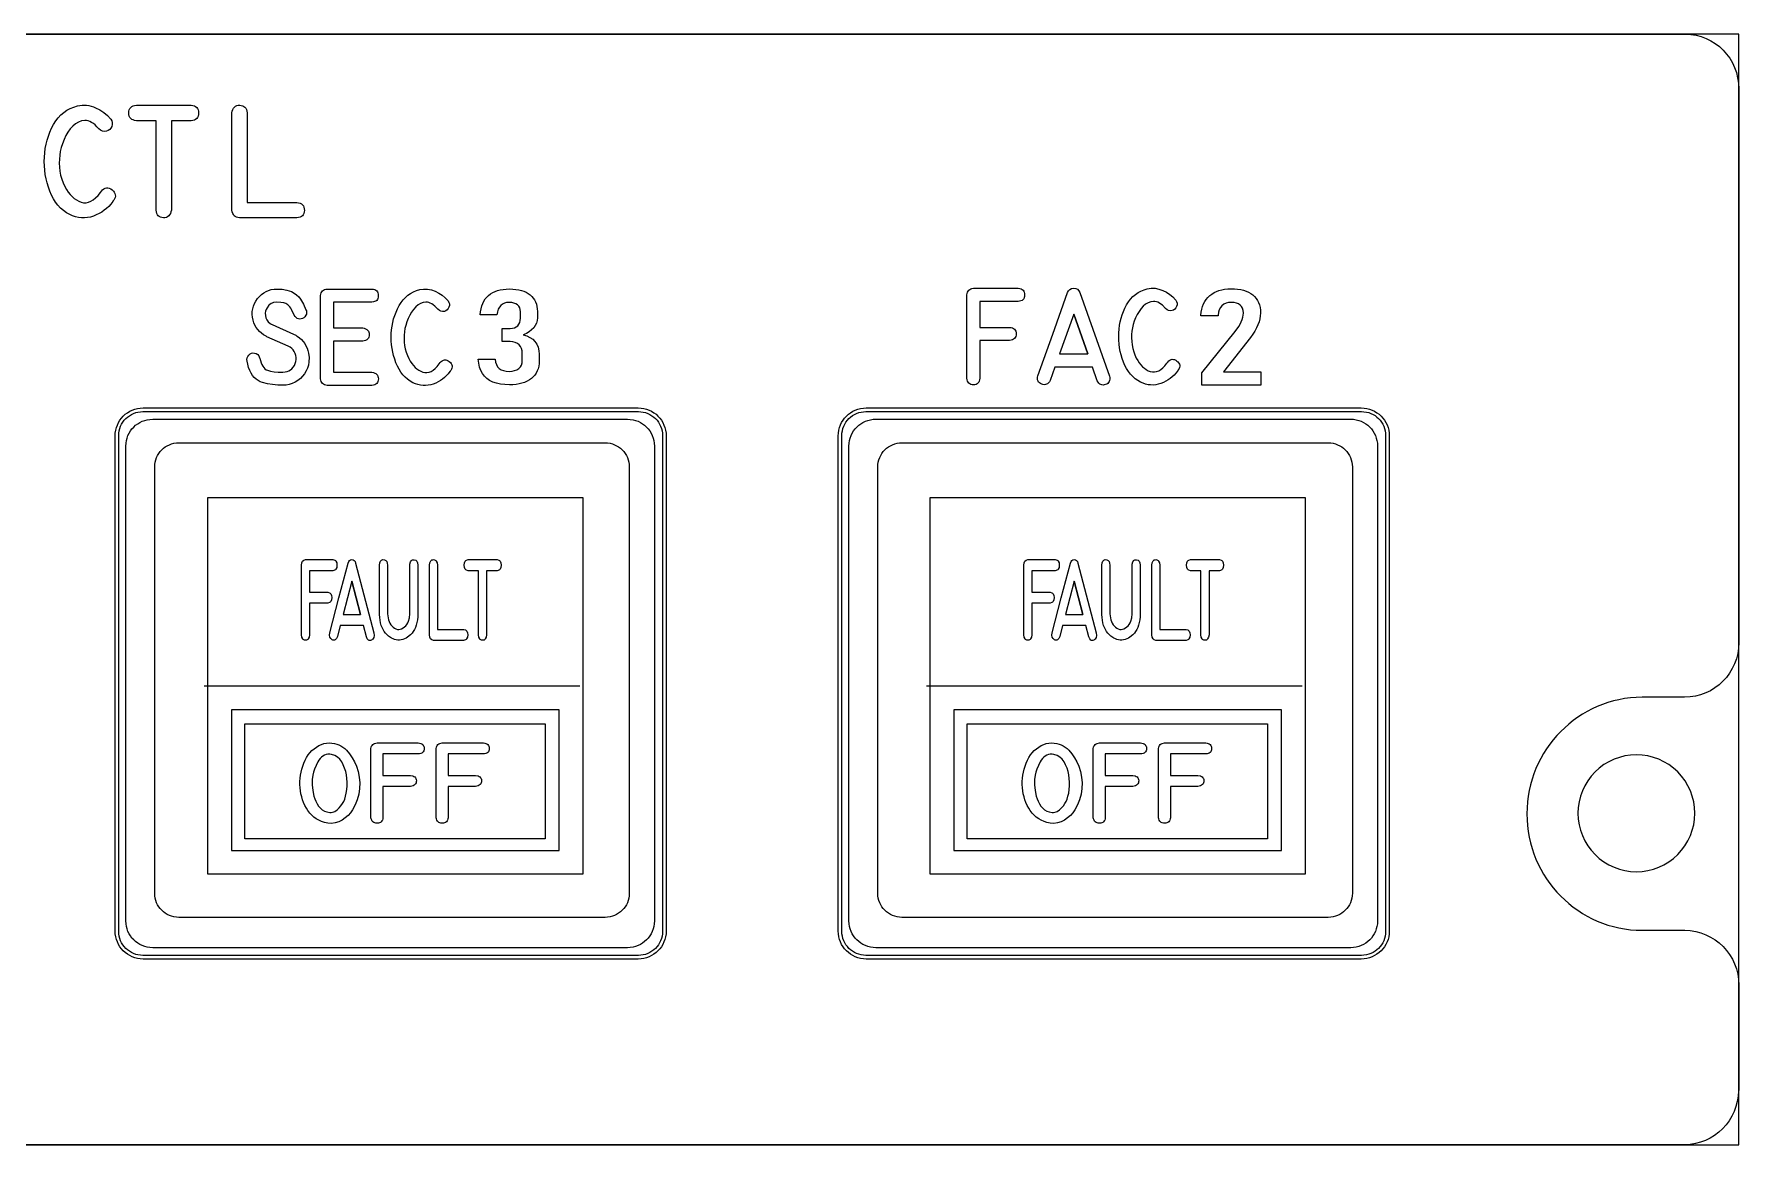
# Model space of a CAD drawing. Extents: x 27 to 704, y 10 to 614.
# Drawn here: x 631.7 to 704.3, y 311.1 to 358.4 of the extents above; entities that cross this region are included whole.
import ezdxf

# ---------------------------------------------------------------- set-up
doc = ezdxf.new("R2010")
doc.units = 0
for name, color, linetype in [('_BACKPANEL', 5, 'CONTINUOUS'), ('_ENGRAVING', 105, 'CONTINUOUS'), ('_LABELS', 30, 'CONTINUOUS'), ('_TOPLAYER', 1, 'CONTINUOUS')]:
    doc.layers.add(name, color=color, linetype=linetype)

msp = doc.modelspace()

# ---------------------------------------------------------------- linework, layer by layer
at = {"layer": '_BACKPANEL'}
for points in [[(559.25, 358.368), (559.25, 353.64), (559.25, 344.183), (559.25, 325.27), (559.25, 320.542), (559.25, 311.085), (704.25, 311.085), (704.25, 320.542), (704.25, 325.27), (704.25, 344.183), (704.25, 353.64), (704.25, 358.368)], [(636.308, 342.301), (657.403, 342.301), (657.509, 342.296), (657.611, 342.281), (657.71, 342.255), (657.804, 342.221), (657.894, 342.178), (657.979, 342.126), (658.058, 342.067), (658.13, 342.001), (658.197, 341.928), (658.256, 341.849), (658.307, 341.764), (658.35, 341.675), (658.385, 341.58), (658.41, 341.481), (658.425, 341.379), (658.431, 341.274), (658.431, 320.179), (658.425, 320.074), (658.41, 319.971), (658.385, 319.873), (658.35, 319.778), (658.307, 319.688), (658.256, 319.604), (658.197, 319.525), (658.13, 319.452), (658.058, 319.385), (657.979, 319.326), (657.894, 319.275), (657.804, 319.232), (657.71, 319.197), (657.611, 319.172), (657.509, 319.157), (657.403, 319.151), (636.308, 319.151), (636.203, 319.157), (636.1, 319.172), (636.002, 319.197), (635.907, 319.232), (635.817, 319.275), (635.733, 319.326), (635.654, 319.385), (635.581, 319.452), (635.515, 319.525), (635.456, 319.604), (635.404, 319.688), (635.361, 319.778), (635.327, 319.873), (635.301, 319.971), (635.286, 320.074), (635.281, 320.179), (635.281, 341.274), (635.286, 341.379), (635.301, 341.481), (635.327, 341.58), (635.361, 341.675), (635.404, 341.764), (635.456, 341.849), (635.515, 341.928), (635.581, 342.001), (635.654, 342.067), (635.733, 342.126), (635.817, 342.178), (635.907, 342.221), (636.002, 342.255), (636.1, 342.281), (636.203, 342.296)], [(667.09, 342.302), (688.186, 342.302), (688.291, 342.296), (688.394, 342.281), (688.492, 342.256), (688.587, 342.221), (688.676, 342.178), (688.761, 342.127), (688.84, 342.068), (688.913, 342.001), (688.979, 341.928), (689.038, 341.849), (689.09, 341.765), (689.133, 341.675), (689.167, 341.58), (689.192, 341.482), (689.208, 341.379), (689.213, 341.274), (689.213, 320.179), (689.208, 320.074), (689.192, 319.972), (689.167, 319.873), (689.133, 319.778), (689.09, 319.689), (689.038, 319.604), (688.979, 319.525), (688.913, 319.452), (688.84, 319.386), (688.761, 319.327), (688.676, 319.275), (688.587, 319.232), (688.492, 319.198), (688.394, 319.172), (688.291, 319.157), (688.186, 319.152), (667.09, 319.152), (666.985, 319.157), (666.883, 319.172), (666.784, 319.198), (666.69, 319.232), (666.6, 319.275), (666.515, 319.327), (666.436, 319.386), (666.363, 319.452), (666.297, 319.525), (666.238, 319.604), (666.187, 319.689), (666.144, 319.778), (666.109, 319.873), (666.084, 319.972), (666.069, 320.074), (666.063, 320.179), (666.063, 341.274), (666.069, 341.379), (666.084, 341.482), (666.109, 341.58), (666.144, 341.675), (666.187, 341.765), (666.238, 341.849), (666.297, 341.928), (666.363, 342.001), (666.436, 342.068), (666.515, 342.127), (666.6, 342.178), (666.69, 342.221), (666.784, 342.256), (666.883, 342.281), (666.985, 342.296)]]:
    msp.add_lwpolyline(points, close=True, dxfattribs=at)
msp.add_lwpolyline([(699.886, 322.713, 0.414214), (702.374, 325.201, 0.414214), (699.886, 327.69, 0.414214), (697.398, 325.201, 0.414214)], format="xyb", close=True, dxfattribs=at)
at = {"layer": '_ENGRAVING'}
for points in [[(635.067, 351.298), (635.047, 351.268), (635.035, 351.251), (635.026, 351.237), (634.944, 351.133), (634.856, 351.036), (634.762, 350.948), (634.662, 350.867), (634.556, 350.794), (634.444, 350.728), (634.325, 350.671), (634.2, 350.621), (634.073, 350.582), (633.946, 350.556), (633.819, 350.544), (633.693, 350.546), (633.568, 350.561), (633.442, 350.589), (633.318, 350.632), (633.193, 350.687), (633.054, 350.767), (632.924, 350.859), (632.804, 350.964), (632.694, 351.082), (632.593, 351.212), (632.501, 351.355), (632.419, 351.511), (632.347, 351.68), (632.284, 351.855), (632.231, 352.033), (632.188, 352.212), (632.154, 352.393), (632.13, 352.576), (632.115, 352.76), (632.11, 352.946), (632.115, 353.134), (632.13, 353.321), (632.154, 353.504), (632.188, 353.683), (632.232, 353.858), (632.285, 354.029), (632.349, 354.197), (632.422, 354.361), (632.506, 354.52), (632.599, 354.671), (632.702, 354.807), (632.815, 354.928), (632.938, 355.034), (633.07, 355.126), (633.213, 355.202), (633.366, 355.264), (633.529, 355.311), (633.625, 355.33), (633.721, 355.341), (633.818, 355.344), (633.914, 355.338), (634.01, 355.325), (634.106, 355.303), (634.202, 355.273), (634.298, 355.235), (634.481, 355.143), (634.647, 355.034), (634.796, 354.909), (634.927, 354.766), (634.939, 354.75), (634.981, 354.678), (635.003, 354.603), (635.003, 354.524), (634.982, 354.442), (634.945, 354.366), (634.895, 354.306), (634.831, 354.262), (634.755, 354.233), (634.668, 354.222), (634.585, 354.236), (634.505, 354.276), (634.429, 354.34), (634.352, 354.426), (634.277, 354.499), (634.201, 354.561), (634.127, 354.611), (634.053, 354.649), (633.98, 354.675), (633.908, 354.689), (633.836, 354.691), (633.698, 354.671), (633.567, 354.625), (633.443, 354.552), (633.327, 354.453), (633.219, 354.332), (633.12, 354.196), (633.032, 354.045), (632.952, 353.877), (632.885, 353.704), (632.832, 353.537), (632.793, 353.375), (632.769, 353.219), (632.754, 353.048), (632.75, 352.877), (632.758, 352.705), (632.777, 352.533), (632.808, 352.363), (632.853, 352.198), (632.912, 352.038), (632.984, 351.883), (633.056, 351.756), (633.131, 351.641), (633.211, 351.539), (633.296, 351.449), (633.385, 351.372), (633.479, 351.307), (633.577, 351.255), (633.679, 351.215), (633.784, 351.192), (633.887, 351.19), (633.991, 351.209), (634.093, 351.25), (634.195, 351.312), (634.297, 351.394), (634.398, 351.498), (634.498, 351.623), (634.541, 351.684), (634.596, 351.738), (634.651, 351.779), (634.707, 351.805), (634.763, 351.819), (634.821, 351.818), (634.879, 351.804), (634.938, 351.776), (634.997, 351.735), (635.051, 351.686), (635.092, 351.635), (635.12, 351.583), (635.135, 351.529), (635.137, 351.474), (635.127, 351.417), (635.103, 351.358)], [(636.873, 350.877), (636.873, 354.682), (636.03, 354.682), (635.954, 354.693), (635.889, 354.712), (635.834, 354.74), (635.789, 354.777), (635.754, 354.822), (635.729, 354.877), (635.714, 354.939), (635.709, 355.011), (635.715, 355.082), (635.73, 355.145), (635.755, 355.199), (635.79, 355.245), (635.835, 355.282), (635.89, 355.311), (635.955, 355.331), (636.03, 355.342), (638.361, 355.342), (638.435, 355.331), (638.499, 355.312), (638.554, 355.283), (638.599, 355.246), (638.634, 355.2), (638.658, 355.146), (638.674, 355.083), (638.679, 355.011), (638.674, 354.939), (638.659, 354.876), (638.635, 354.821), (638.6, 354.776), (638.555, 354.739), (638.5, 354.711), (638.436, 354.692), (638.361, 354.682), (637.52, 354.682), (637.52, 350.877), (637.503, 350.799), (637.479, 350.732), (637.448, 350.675), (637.409, 350.629), (637.363, 350.593), (637.31, 350.568), (637.249, 350.553), (637.181, 350.549), (637.114, 350.556), (637.055, 350.572), (637.004, 350.598), (636.961, 350.634), (636.927, 350.68), (636.9, 350.735), (636.882, 350.801)], [(640.422, 350.547), (640.355, 350.556), (640.295, 350.574), (640.243, 350.602), (640.199, 350.638), (640.162, 350.683), (640.132, 350.737), (640.11, 350.8), (640.096, 350.872), (640.096, 355.01), (640.111, 355.088), (640.135, 355.157), (640.165, 355.214), (640.204, 355.261), (640.249, 355.297), (640.302, 355.322), (640.363, 355.337), (640.431, 355.341), (640.499, 355.334), (640.558, 355.318), (640.609, 355.291), (640.653, 355.255), (640.687, 355.209), (640.714, 355.152), (640.733, 355.086), (640.743, 355.01), (640.743, 351.2), (642.863, 351.202), (642.939, 351.189), (643.005, 351.167), (643.061, 351.137), (643.107, 351.1), (643.142, 351.054), (643.167, 350.999), (643.181, 350.937), (643.186, 350.866), (643.18, 350.796), (643.164, 350.735), (643.138, 350.682), (643.103, 350.637), (643.057, 350.602), (643.002, 350.575), (642.936, 350.557), (642.861, 350.547)], [(642.719, 345.596), (642.751, 345.582), (642.786, 345.564), (642.817, 345.546), (642.848, 345.527), (642.88, 345.508), (642.973, 345.44), (643.057, 345.365), (643.131, 345.285), (643.196, 345.198), (643.251, 345.104), (643.297, 345.005), (643.334, 344.899), (643.362, 344.787), (643.384, 344.604), (643.378, 344.416), (643.354, 344.282), (643.315, 344.154), (643.261, 344.03), (643.19, 343.912), (643.107, 343.803), (643.014, 343.707), (642.911, 343.624), (642.798, 343.554), (642.67, 343.495), (642.54, 343.452), (642.407, 343.427), (642.273, 343.418), (642.047, 343.425), (641.827, 343.448), (641.611, 343.485), (641.401, 343.537), (641.301, 343.573), (641.209, 343.622), (641.124, 343.683), (641.046, 343.756), (640.976, 343.842), (640.913, 343.941), (640.857, 344.052), (640.809, 344.176), (640.774, 344.312), (640.746, 344.452), (640.74, 344.522), (640.749, 344.588), (640.775, 344.649), (640.816, 344.707), (640.869, 344.753), (640.928, 344.783), (640.992, 344.795), (641.063, 344.791), (641.135, 344.766), (641.195, 344.726), (641.243, 344.668), (641.279, 344.594), (641.285, 344.576), (641.341, 344.381), (641.376, 344.299), (641.415, 344.229), (641.458, 344.17), (641.506, 344.121), (641.558, 344.084), (641.615, 344.057), (641.744, 344.021), (641.896, 343.996), (642.071, 343.983), (642.269, 343.981), (642.361, 343.987), (642.446, 344.004), (642.524, 344.033), (642.594, 344.073), (642.656, 344.125), (642.711, 344.189), (642.758, 344.263), (642.798, 344.35), (642.823, 344.433), (642.834, 344.517), (642.832, 344.604), (642.817, 344.692), (642.791, 344.777), (642.753, 344.854), (642.705, 344.924), (642.646, 344.987), (642.58, 345.036), (642.497, 345.081), (641.586, 345.488), (641.557, 345.504), (641.45, 345.567), (641.355, 345.637), (641.27, 345.713), (641.195, 345.795), (641.131, 345.884), (641.077, 345.979), (641.034, 346.08), (641.002, 346.187), (640.976, 346.314), (640.964, 346.437), (640.966, 346.557), (640.982, 346.674), (641.012, 346.788), (641.056, 346.898), (641.114, 347.005), (641.186, 347.108), (641.268, 347.204), (641.356, 347.287), (641.451, 347.357), (641.551, 347.414), (641.658, 347.459), (641.771, 347.491), (641.89, 347.51), (642.015, 347.516), (642.231, 347.51), (642.436, 347.471), (642.535, 347.445), (642.635, 347.406), (642.751, 347.341), (642.853, 347.266), (642.941, 347.179), (643.014, 347.081), (643.139, 346.866), (643.252, 346.634), (643.27, 346.582), (643.277, 346.534), (643.276, 346.489), (643.267, 346.445), (643.25, 346.404), (643.201, 346.328), (643.16, 346.292), (643.107, 346.261), (643.052, 346.244), (642.995, 346.239), (642.935, 346.248), (642.878, 346.268), (642.828, 346.302), (642.785, 346.348), (642.749, 346.408), (642.639, 346.645), (642.608, 346.703), (642.57, 346.756), (642.526, 346.804), (642.477, 346.847), (642.394, 346.894), (642.304, 346.927), (642.176, 346.949), (641.995, 346.955), (641.871, 346.939), (641.815, 346.92), (641.763, 346.895), (641.714, 346.862), (641.67, 346.823), (641.592, 346.723), (641.552, 346.647), (641.527, 346.568), (641.517, 346.484), (641.521, 346.396), (641.544, 346.291), (641.586, 346.199), (641.647, 346.119), (641.726, 346.051), (641.744, 346.038), (641.765, 346.025), (641.787, 346.015), (641.81, 346.005)], [(646.055, 346.957), (644.424, 346.957), (644.424, 345.861), (645.667, 345.861), (645.733, 345.847), (645.789, 345.827), (645.837, 345.801), (645.876, 345.768), (645.907, 345.73), (645.928, 345.684), (645.941, 345.633), (645.946, 345.575), (645.941, 345.518), (645.928, 345.466), (645.906, 345.421), (645.875, 345.383), (645.836, 345.35), (645.789, 345.324), (645.732, 345.305), (645.667, 345.292), (644.424, 345.292), (644.424, 343.975), (646.055, 343.975), (646.12, 343.961), (646.176, 343.942), (646.224, 343.916), (646.263, 343.883), (646.293, 343.845), (646.315, 343.8), (646.328, 343.75), (646.332, 343.693), (646.328, 343.636), (646.315, 343.585), (646.293, 343.54), (646.263, 343.502), (646.224, 343.47), (646.176, 343.445), (646.12, 343.425), (646.055, 343.412), (644.151, 343.412), (644.093, 343.423), (644.041, 343.442), (643.996, 343.467), (643.958, 343.499), (643.927, 343.538), (643.902, 343.584), (643.883, 343.637), (643.872, 343.697), (643.872, 347.236), (643.884, 347.298), (643.903, 347.352), (643.928, 347.399), (643.96, 347.438), (643.998, 347.469), (644.043, 347.493), (644.094, 347.508), (644.151, 347.516), (646.055, 347.516), (646.12, 347.507), (646.176, 347.49), (646.224, 347.466), (646.262, 347.435), (646.293, 347.396), (646.314, 347.349), (646.327, 347.296), (646.331, 347.235), (646.326, 347.173), (646.313, 347.12), (646.292, 347.074), (646.261, 347.035), (646.223, 347.004), (646.175, 346.981), (646.119, 346.965)], [(649.412, 344.053), (649.394, 344.027), (649.384, 344.013), (649.376, 344.001), (649.306, 343.912), (649.231, 343.829), (649.151, 343.753), (649.065, 343.684), (648.974, 343.621), (648.878, 343.565), (648.776, 343.516), (648.669, 343.473), (648.56, 343.44), (648.451, 343.418), (648.343, 343.407), (648.235, 343.409), (648.127, 343.422), (648.02, 343.446), (647.913, 343.482), (647.807, 343.53), (647.688, 343.598), (647.577, 343.677), (647.474, 343.767), (647.379, 343.868), (647.293, 343.98), (647.214, 344.102), (647.144, 344.236), (647.082, 344.38), (647.029, 344.53), (646.983, 344.682), (646.946, 344.836), (646.917, 344.991), (646.896, 345.147), (646.884, 345.305), (646.88, 345.465), (646.884, 345.625), (646.896, 345.785), (646.917, 345.942), (646.946, 346.095), (646.983, 346.245), (647.029, 346.392), (647.084, 346.536), (647.147, 346.676), (647.218, 346.813), (647.298, 346.942), (647.386, 347.058), (647.483, 347.162), (647.588, 347.253), (647.702, 347.331), (647.824, 347.397), (647.955, 347.45), (648.094, 347.49), (648.259, 347.515), (648.424, 347.513), (648.589, 347.483), (648.753, 347.425), (648.91, 347.346), (649.052, 347.253), (649.179, 347.145), (649.292, 347.023), (649.302, 347.009), (649.338, 346.948), (649.356, 346.883), (649.357, 346.816), (649.339, 346.746), (649.307, 346.681), (649.264, 346.629), (649.21, 346.591), (649.144, 346.566), (649.07, 346.557), (648.999, 346.569), (648.931, 346.603), (648.865, 346.658), (648.735, 346.794), (648.67, 346.847), (648.606, 346.89), (648.543, 346.922), (648.481, 346.945), (648.419, 346.957), (648.358, 346.959), (648.239, 346.942), (648.127, 346.902), (648.021, 346.84), (647.921, 346.755), (647.829, 346.652), (647.745, 346.535), (647.668, 346.405), (647.601, 346.262), (647.543, 346.114), (647.497, 345.971), (647.464, 345.832), (647.443, 345.699), (647.43, 345.552), (647.427, 345.405), (647.434, 345.258), (647.45, 345.11), (647.477, 344.965), (647.516, 344.824), (647.566, 344.687), (647.628, 344.554), (647.689, 344.445), (647.754, 344.347), (647.822, 344.26), (647.895, 344.183), (647.971, 344.117), (648.051, 344.061), (648.135, 344.016), (648.223, 343.982), (648.312, 343.962), (648.401, 343.961), (648.49, 343.977), (648.578, 344.012), (648.665, 344.065), (648.752, 344.136), (648.838, 344.225), (648.924, 344.332), (648.961, 344.384), (649.008, 344.43), (649.055, 344.465), (649.103, 344.488), (649.152, 344.499), (649.201, 344.498), (649.25, 344.486), (649.301, 344.463), (649.352, 344.427), (649.398, 344.385), (649.433, 344.342), (649.457, 344.297), (649.47, 344.251), (649.472, 344.204), (649.463, 344.155), (649.443, 344.105)], [(651.919, 347.519), (652.056, 347.515), (652.185, 347.503), (652.307, 347.483), (652.42, 347.456), (652.525, 347.421), (652.622, 347.378), (652.711, 347.327), (652.792, 347.268), (652.864, 347.203), (652.928, 347.131), (652.981, 347.052), (653.025, 346.967), (653.059, 346.875), (653.083, 346.778), (653.098, 346.673), (653.102, 346.562), (653.102, 346.293), (653.092, 346.178), (653.063, 346.068), (653.013, 345.965), (652.944, 345.867), (652.856, 345.777), (652.753, 345.697), (652.633, 345.628), (652.497, 345.568), (652.65, 345.523), (652.785, 345.46), (652.902, 345.379), (653, 345.279), (653.079, 345.164), (653.136, 345.035), (653.17, 344.893), (653.182, 344.738), (653.182, 344.46), (653.177, 344.342), (653.161, 344.231), (653.135, 344.126), (653.098, 344.029), (653.051, 343.938), (652.994, 343.854), (652.926, 343.777), (652.848, 343.707), (652.76, 343.645), (652.664, 343.591), (652.56, 343.545), (652.447, 343.507), (652.326, 343.478), (652.196, 343.457), (652.059, 343.445), (651.912, 343.441), (651.912, 343.441), (651.712, 343.448), (651.527, 343.47), (651.358, 343.507), (651.205, 343.559), (651.069, 343.627), (650.95, 343.71), (650.848, 343.808), (650.762, 343.922), (650.692, 344.052), (650.639, 344.197), (650.603, 344.358), (650.583, 344.534), (651.304, 344.534), (651.323, 344.408), (651.359, 344.299), (651.409, 344.208), (651.476, 344.136), (651.558, 344.082), (651.655, 344.043), (651.768, 344.02), (651.896, 344.012), (652.022, 344.02), (652.134, 344.043), (652.23, 344.08), (652.312, 344.133), (652.377, 344.201), (652.424, 344.281), (652.452, 344.373), (652.461, 344.477), (652.461, 344.768), (652.452, 344.883), (652.427, 344.984), (652.385, 345.072), (652.325, 345.145), (652.251, 345.203), (652.163, 345.246), (652.061, 345.271), (651.945, 345.279), (651.605, 345.279), (651.605, 345.842), (651.945, 345.842), (652.043, 345.849), (652.13, 345.87), (652.204, 345.904), (652.266, 345.952), (652.317, 346.015), (652.353, 346.088), (652.375, 346.174), (652.382, 346.271), (652.382, 346.551), (652.374, 346.641), (652.35, 346.719), (652.311, 346.786), (652.256, 346.843), (652.188, 346.888), (652.106, 346.921), (652.011, 346.94), (651.902, 346.947), (651.794, 346.939), (651.698, 346.915), (651.614, 346.876), (651.542, 346.821), (651.484, 346.748), (651.437, 346.656), (651.403, 346.546), (651.38, 346.417), (650.663, 346.417), (650.678, 346.552), (650.703, 346.678), (650.735, 346.795), (650.777, 346.903), (650.826, 347.002), (650.885, 347.093), (650.951, 347.174), (651.026, 347.247), (651.11, 347.31), (651.201, 347.366), (651.301, 347.412), (651.408, 347.451), (651.524, 347.48), (651.647, 347.502), (651.779, 347.514)], [(671.381, 343.72), (671.381, 347.265), (671.393, 347.327), (671.412, 347.382), (671.437, 347.429), (671.469, 347.469), (671.507, 347.501), (671.552, 347.525), (671.603, 347.541), (671.661, 347.55), (673.57, 347.55), (673.634, 347.541), (673.69, 347.524), (673.737, 347.5), (673.776, 347.468), (673.806, 347.429), (673.827, 347.382), (673.84, 347.328), (673.844, 347.266), (673.84, 347.204), (673.827, 347.15), (673.805, 347.103), (673.775, 347.065), (673.736, 347.033), (673.688, 347.01), (673.631, 346.994), (673.566, 346.986), (671.935, 346.986), (671.935, 345.886), (673.207, 345.886), (673.271, 345.878), (673.327, 345.862), (673.374, 345.839), (673.412, 345.809), (673.443, 345.771), (673.465, 345.726), (673.478, 345.674), (673.483, 345.615), (673.48, 345.556), (673.468, 345.503), (673.446, 345.456), (673.416, 345.416), (673.377, 345.383), (673.329, 345.356), (673.273, 345.336), (673.207, 345.322), (671.935, 345.322), (671.935, 343.72), (671.927, 343.655), (671.911, 343.599), (671.888, 343.551), (671.859, 343.511), (671.822, 343.481), (671.778, 343.458), (671.726, 343.444), (671.668, 343.439), (671.609, 343.443), (671.557, 343.455), (671.512, 343.477), (671.473, 343.507), (671.44, 343.547), (671.414, 343.596), (671.394, 343.654)], [(674.41, 343.823), (675.042, 345.594), (675.676, 347.365), (675.717, 347.445), (675.773, 347.503), (675.846, 347.538), (675.934, 347.55), (676.023, 347.539), (676.096, 347.505), (676.153, 347.447), (676.195, 347.365), (677.459, 343.813), (677.469, 343.745), (677.47, 343.684), (677.463, 343.629), (677.446, 343.58), (677.42, 343.537), (677.386, 343.501), (677.342, 343.471), (677.289, 343.447), (677.234, 343.432), (677.181, 343.427), (677.132, 343.432), (677.087, 343.448), (677.044, 343.474), (677.005, 343.511), (676.969, 343.558), (676.936, 343.616), (676.733, 344.191), (675.126, 344.191), (674.929, 343.63), (674.896, 343.572), (674.859, 343.525), (674.819, 343.488), (674.776, 343.462), (674.729, 343.447), (674.68, 343.442), (674.626, 343.448), (674.57, 343.464), (674.516, 343.489), (674.473, 343.519), (674.438, 343.556), (674.414, 343.598), (674.398, 343.645), (674.393, 343.699), (674.397, 343.758)], [(680.387, 344.078), (680.369, 344.052), (680.36, 344.038), (680.352, 344.026), (680.281, 343.936), (680.206, 343.853), (680.125, 343.777), (680.039, 343.708), (679.948, 343.645), (679.852, 343.589), (679.75, 343.539), (679.643, 343.496), (679.533, 343.463), (679.424, 343.441), (679.315, 343.43), (679.207, 343.432), (679.099, 343.445), (678.992, 343.469), (678.885, 343.506), (678.778, 343.554), (678.658, 343.622), (678.547, 343.701), (678.444, 343.791), (678.349, 343.892), (678.262, 344.004), (678.184, 344.127), (678.113, 344.261), (678.051, 344.406), (677.998, 344.556), (677.952, 344.709), (677.915, 344.863), (677.886, 345.018), (677.865, 345.175), (677.852, 345.333), (677.848, 345.493), (677.852, 345.654), (677.865, 345.815), (677.885, 345.972), (677.915, 346.126), (677.952, 346.276), (677.998, 346.423), (678.053, 346.567), (678.116, 346.708), (678.187, 346.845), (678.267, 346.974), (678.356, 347.091), (678.453, 347.195), (678.558, 347.286), (678.672, 347.364), (678.795, 347.43), (678.926, 347.483), (679.066, 347.524), (679.231, 347.549), (679.397, 347.547), (679.562, 347.517), (679.727, 347.459), (679.884, 347.38), (680.026, 347.286), (680.154, 347.178), (680.267, 347.056), (680.277, 347.042), (680.313, 346.98), (680.331, 346.915), (680.332, 346.848), (680.314, 346.778), (680.282, 346.712), (680.239, 346.661), (680.184, 346.623), (680.119, 346.598), (680.045, 346.588), (679.973, 346.601), (679.905, 346.635), (679.839, 346.69), (679.708, 346.827), (679.644, 346.879), (679.58, 346.922), (679.516, 346.955), (679.454, 346.977), (679.392, 346.989), (679.33, 346.992), (679.211, 346.974), (679.098, 346.934), (678.992, 346.872), (678.892, 346.787), (678.8, 346.683), (678.715, 346.567), (678.639, 346.436), (678.571, 346.292), (678.513, 346.144), (678.467, 346), (678.434, 345.862), (678.413, 345.728), (678.4, 345.581), (678.397, 345.434), (678.404, 345.286), (678.42, 345.138), (678.447, 344.992), (678.486, 344.85), (678.536, 344.713), (678.599, 344.58), (678.66, 344.471), (678.725, 344.373), (678.793, 344.285), (678.866, 344.208), (678.943, 344.142), (679.023, 344.086), (679.107, 344.041), (679.195, 344.007), (679.285, 343.987), (679.374, 343.985), (679.463, 344.002), (679.551, 344.037), (679.638, 344.09), (679.726, 344.161), (679.812, 344.25), (679.898, 344.357), (679.936, 344.41), (679.982, 344.456), (680.03, 344.491), (680.078, 344.514), (680.126, 344.525), (680.175, 344.524), (680.225, 344.512), (680.276, 344.488), (680.327, 344.453), (680.373, 344.411), (680.408, 344.367), (680.432, 344.322), (680.445, 344.276), (680.447, 344.229), (680.438, 344.18), (680.418, 344.13)], [(682.626, 347.528), (682.774, 347.524), (682.913, 347.511), (683.043, 347.491), (683.164, 347.462), (683.276, 347.424), (683.38, 347.379), (683.474, 347.325), (683.559, 347.263), (683.635, 347.193), (683.702, 347.117), (683.758, 347.033), (683.804, 346.941), (683.839, 346.843), (683.865, 346.737), (683.88, 346.624), (683.885, 346.503), (683.885, 346.495), (683.878, 346.377), (683.858, 346.254), (683.824, 346.127), (683.777, 345.995), (683.716, 345.861), (683.642, 345.725), (683.556, 345.59), (683.457, 345.453), (682.31, 343.998), (683.898, 343.998), (683.898, 343.426), (681.394, 343.426), (681.394, 343.951), (682.811, 345.705), (682.959, 345.918), (683.018, 346.022), (683.068, 346.124), (683.107, 346.223), (683.135, 346.318), (683.151, 346.407), (683.157, 346.492), (683.157, 346.503), (683.149, 346.605), (683.124, 346.695), (683.083, 346.772), (683.025, 346.835), (682.952, 346.885), (682.864, 346.921), (682.761, 346.943), (682.643, 346.95), (682.524, 346.941), (682.418, 346.914), (682.324, 346.87), (682.244, 346.807), (682.178, 346.729), (682.128, 346.636), (682.094, 346.526), (682.076, 346.4), (682.076, 346.38), (681.347, 346.38), (681.347, 346.4), (681.363, 346.532), (681.388, 346.656), (681.422, 346.772), (681.465, 346.881), (681.517, 346.981), (681.578, 347.073), (681.648, 347.158), (681.726, 347.235), (681.813, 347.303), (681.908, 347.363), (682.009, 347.413), (682.118, 347.455), (682.234, 347.487), (682.357, 347.51), (682.488, 347.523)], [(676.532, 344.755), (675.932, 346.443), (675.329, 344.755)], [(675.932, 346.443), (676.532, 344.755)], [(636.318, 342.455), (657.393, 342.455), (657.515, 342.449), (657.634, 342.431), (657.748, 342.401), (657.858, 342.361), (657.962, 342.311), (658.06, 342.252), (658.152, 342.183), (658.236, 342.107), (658.313, 342.022), (658.381, 341.931), (658.441, 341.832), (658.491, 341.728), (658.531, 341.619), (658.56, 341.505), (658.578, 341.386), (658.584, 341.264), (658.584, 320.189), (658.578, 320.067), (658.56, 319.948), (658.531, 319.834), (658.491, 319.724), (658.441, 319.62), (658.381, 319.522), (658.313, 319.43), (658.236, 319.346), (658.152, 319.269), (658.06, 319.201), (657.962, 319.141), (657.858, 319.091), (657.748, 319.051), (657.634, 319.022), (657.515, 319.004), (657.393, 318.998), (636.318, 318.998), (636.196, 319.004), (636.077, 319.022), (635.963, 319.051), (635.854, 319.091), (635.75, 319.141), (635.651, 319.201), (635.56, 319.269), (635.475, 319.346), (635.399, 319.43), (635.33, 319.522), (635.271, 319.62), (635.221, 319.724), (635.181, 319.834), (635.151, 319.948), (635.134, 320.067), (635.127, 320.189), (635.127, 341.264), (635.134, 341.386), (635.151, 341.505), (635.181, 341.619), (635.221, 341.728), (635.271, 341.832), (635.33, 341.931), (635.399, 342.022), (635.475, 342.107), (635.56, 342.183), (635.651, 342.252), (635.75, 342.311), (635.854, 342.361), (635.963, 342.401), (636.077, 342.431), (636.196, 342.449)], [(636.726, 341.976), (656.942, 341.976), (657.059, 341.97), (657.173, 341.953), (657.282, 341.925), (657.387, 341.887), (657.487, 341.839), (657.581, 341.782), (657.669, 341.716), (657.75, 341.643), (657.824, 341.562), (657.889, 341.474), (657.947, 341.38), (657.994, 341.28), (658.033, 341.175), (658.061, 341.065), (658.078, 340.951), (658.084, 340.834), (658.084, 320.618), (658.078, 320.501), (658.061, 320.388), (658.033, 320.278), (657.994, 320.173), (657.947, 320.073), (657.889, 319.979), (657.824, 319.891), (657.75, 319.81), (657.669, 319.737), (657.581, 319.671), (657.487, 319.614), (657.387, 319.566), (657.282, 319.528), (657.173, 319.499), (657.059, 319.482), (656.942, 319.476), (636.726, 319.476), (636.609, 319.482), (636.495, 319.499), (636.386, 319.528), (636.281, 319.566), (636.181, 319.614), (636.087, 319.671), (635.999, 319.737), (635.918, 319.81), (635.844, 319.891), (635.778, 319.979), (635.721, 320.073), (635.673, 320.173), (635.635, 320.278), (635.607, 320.388), (635.59, 320.501), (635.584, 320.618), (635.584, 340.834), (635.59, 340.951), (635.607, 341.065), (635.635, 341.175), (635.673, 341.28), (635.721, 341.38), (635.778, 341.474), (635.844, 341.562), (635.918, 341.643), (635.999, 341.716), (636.087, 341.782), (636.181, 341.839), (636.281, 341.887), (636.386, 341.925), (636.495, 341.953), (636.609, 341.97)], [(667.101, 342.455), (688.176, 342.455), (688.298, 342.449), (688.416, 342.431), (688.531, 342.402), (688.64, 342.362), (688.744, 342.312), (688.843, 342.252), (688.934, 342.184), (689.019, 342.107), (689.095, 342.023), (689.164, 341.931), (689.223, 341.833), (689.273, 341.729), (689.313, 341.619), (689.342, 341.505), (689.36, 341.386), (689.367, 341.264), (689.367, 320.189), (689.36, 320.067), (689.342, 319.948), (689.313, 319.834), (689.273, 319.725), (689.223, 319.621), (689.164, 319.522), (689.095, 319.431), (689.019, 319.346), (688.934, 319.27), (688.843, 319.201), (688.744, 319.142), (688.64, 319.092), (688.531, 319.052), (688.416, 319.022), (688.298, 319.004), (688.176, 318.998), (667.101, 318.998), (666.978, 319.004), (666.86, 319.022), (666.746, 319.052), (666.636, 319.092), (666.532, 319.142), (666.434, 319.201), (666.342, 319.27), (666.258, 319.346), (666.181, 319.431), (666.113, 319.522), (666.053, 319.621), (666.003, 319.725), (665.963, 319.834), (665.934, 319.948), (665.916, 320.067), (665.91, 320.189), (665.91, 341.264), (665.916, 341.386), (665.934, 341.505), (665.963, 341.619), (666.003, 341.729), (666.053, 341.833), (666.113, 341.931), (666.181, 342.023), (666.258, 342.107), (666.342, 342.184), (666.434, 342.252), (666.532, 342.312), (666.636, 342.362), (666.746, 342.402), (666.86, 342.431), (666.978, 342.449)], [(667.509, 341.977), (687.725, 341.977), (687.842, 341.971), (687.955, 341.954), (688.065, 341.925), (688.17, 341.887), (688.27, 341.839), (688.364, 341.782), (688.452, 341.716), (688.533, 341.643), (688.606, 341.562), (688.672, 341.474), (688.729, 341.38), (688.777, 341.28), (688.815, 341.175), (688.843, 341.065), (688.861, 340.952), (688.867, 340.835), (688.867, 320.619), (688.861, 320.502), (688.843, 320.388), (688.815, 320.278), (688.777, 320.173), (688.729, 320.073), (688.672, 319.979), (688.606, 319.891), (688.533, 319.81), (688.452, 319.737), (688.364, 319.671), (688.27, 319.614), (688.17, 319.566), (688.065, 319.528), (687.955, 319.5), (687.842, 319.483), (687.725, 319.477), (667.509, 319.477), (667.391, 319.483), (667.278, 319.5), (667.168, 319.528), (667.063, 319.566), (666.963, 319.614), (666.869, 319.671), (666.781, 319.737), (666.7, 319.81), (666.627, 319.891), (666.561, 319.979), (666.504, 320.073), (666.456, 320.173), (666.418, 320.278), (666.39, 320.388), (666.372, 320.502), (666.367, 320.619), (666.367, 340.835), (666.372, 340.952), (666.39, 341.065), (666.418, 341.175), (666.456, 341.28), (666.504, 341.38), (666.561, 341.474), (666.627, 341.562), (666.7, 341.643), (666.781, 341.716), (666.869, 341.782), (666.963, 341.839), (667.063, 341.887), (667.168, 341.925), (667.278, 341.954), (667.391, 341.971)]]:
    msp.add_lwpolyline(points, close=True, dxfattribs=at)
at = {"layer": '_LABELS'}
for points in [[(655.054, 322.627), (655.054, 338.629), (639.054, 338.629), (639.054, 322.627)], [(685.804, 322.627), (685.804, 338.629), (669.804, 338.629), (669.804, 322.627)], [(643.054, 332.801), (643.054, 335.761), (643.073, 335.859), (643.108, 335.932), (643.159, 335.979), (643.227, 336), (644.4, 336), (644.44, 335.992), (644.474, 335.978), (644.503, 335.958), (644.526, 335.931), (644.558, 335.859), (644.569, 335.762), (644.558, 335.666), (644.526, 335.594), (644.502, 335.568), (644.472, 335.548), (644.438, 335.535), (644.398, 335.528), (643.395, 335.528), (643.395, 334.61), (644.177, 334.61), (644.25, 334.59), (644.279, 334.571), (644.303, 334.545), (644.335, 334.477), (644.347, 334.384), (644.337, 334.29), (644.306, 334.218), (644.282, 334.19), (644.252, 334.167), (644.177, 334.139), (643.395, 334.139), (643.395, 332.801), (643.38, 332.7), (643.348, 332.627), (643.325, 332.601), (643.298, 332.582), (643.267, 332.571), (643.231, 332.566), (643.195, 332.569), (643.163, 332.58), (643.135, 332.598), (643.111, 332.624), (643.074, 332.697)], [(644.268, 332.887), (644.656, 334.366), (645.046, 335.845), (645.071, 335.912), (645.106, 335.96), (645.15, 335.989), (645.205, 336), (645.259, 335.991), (645.304, 335.962), (645.339, 335.914), (645.365, 335.845), (646.142, 332.879), (646.149, 332.771), (646.134, 332.684), (646.097, 332.618), (646.07, 332.593), (646.038, 332.573), (646.004, 332.56), (645.972, 332.556), (645.941, 332.561), (645.913, 332.574), (645.863, 332.627), (645.821, 332.714), (645.696, 333.194), (644.708, 333.194), (644.587, 332.726), (644.544, 332.638), (644.519, 332.607), (644.493, 332.586), (644.464, 332.573), (644.433, 332.569), (644.401, 332.574), (644.366, 332.587), (644.306, 332.634), (644.27, 332.699), (644.257, 332.783)], [(648.015, 333.696), (648.015, 333.662), (648.01, 333.562), (647.994, 333.437), (647.972, 333.322), (647.944, 333.214), (647.909, 333.115), (647.868, 333.025), (647.82, 332.943), (647.766, 332.869), (647.706, 332.804), (647.577, 332.698), (647.511, 332.657), (647.444, 332.625), (647.376, 332.6), (647.307, 332.584), (647.237, 332.576), (647.165, 332.576), (647.094, 332.584), (647.025, 332.6), (646.957, 332.624), (646.89, 332.656), (646.762, 332.744), (646.64, 332.865), (646.584, 332.937), (646.534, 333.018), (646.492, 333.105), (646.456, 333.201), (646.427, 333.305), (646.405, 333.416), (646.389, 333.535), (646.381, 333.662), (646.381, 333.696), (646.381, 335.765), (646.394, 335.855), (646.428, 335.93), (646.472, 335.978), (646.525, 336), (646.588, 335.995), (646.647, 335.966), (646.689, 335.919), (646.714, 335.852), (646.723, 335.765), (646.723, 333.696), (646.745, 333.515), (646.766, 333.434), (646.793, 333.358), (646.827, 333.289), (646.868, 333.226), (646.915, 333.169), (646.968, 333.119), (647.026, 333.077), (647.083, 333.048), (647.142, 333.031), (647.202, 333.027), (647.262, 333.035), (647.323, 333.056), (647.384, 333.09), (647.447, 333.135), (647.499, 333.185), (647.544, 333.241), (647.582, 333.304), (647.612, 333.374), (647.654, 333.527), (647.675, 333.696), (647.675, 335.765), (647.677, 335.81), (647.699, 335.899), (647.737, 335.96), (647.762, 335.98), (647.79, 335.992), (647.86, 335.996), (647.928, 335.974), (647.955, 335.954), (647.976, 335.928), (648.005, 335.859), (648.015, 335.765)], [(648.676, 332.561), (648.609, 332.581), (648.559, 332.626), (648.523, 332.698), (648.504, 332.795), (648.504, 335.761), (648.525, 335.867), (648.561, 335.942), (648.585, 335.967), (648.613, 335.986), (648.645, 335.996), (648.681, 335.999), (648.717, 335.994), (648.748, 335.982), (648.775, 335.964), (648.798, 335.937), (648.831, 335.864), (648.846, 335.761), (648.846, 333.03), (649.965, 333.031), (650.04, 333.006), (650.07, 332.985), (650.094, 332.958), (650.125, 332.886), (650.135, 332.79), (650.124, 332.696), (650.091, 332.626), (650.067, 332.601), (650.038, 332.581), (649.964, 332.561)], [(650.601, 332.798), (650.601, 335.527), (650.156, 335.527), (650.082, 335.548), (650.053, 335.568), (650.029, 335.595), (649.997, 335.666), (649.987, 335.762), (649.998, 335.859), (650.029, 335.93), (650.053, 335.957), (650.082, 335.977), (650.156, 336), (651.386, 336), (651.46, 335.978), (651.488, 335.958), (651.512, 335.931), (651.544, 335.859), (651.554, 335.762), (651.544, 335.665), (651.513, 335.594), (651.489, 335.568), (651.46, 335.548), (651.426, 335.534), (651.386, 335.527), (650.943, 335.527), (650.943, 332.798), (650.921, 332.694), (650.884, 332.62), (650.86, 332.595), (650.832, 332.577), (650.8, 332.566), (650.764, 332.563), (650.728, 332.568), (650.697, 332.579), (650.67, 332.598), (650.648, 332.624), (650.616, 332.697)], [(673.804, 332.801), (673.804, 335.761), (673.823, 335.859), (673.858, 335.932), (673.909, 335.979), (673.977, 336), (675.15, 336), (675.19, 335.992), (675.224, 335.978), (675.253, 335.958), (675.276, 335.931), (675.308, 335.859), (675.319, 335.762), (675.308, 335.666), (675.276, 335.594), (675.252, 335.568), (675.222, 335.548), (675.188, 335.535), (675.148, 335.528), (674.145, 335.528), (674.145, 334.61), (674.927, 334.61), (675, 334.59), (675.029, 334.571), (675.053, 334.545), (675.085, 334.477), (675.097, 334.384), (675.087, 334.29), (675.056, 334.218), (675.032, 334.19), (675.002, 334.167), (674.927, 334.139), (674.145, 334.139), (674.145, 332.801), (674.13, 332.7), (674.098, 332.627), (674.075, 332.601), (674.048, 332.582), (674.017, 332.571), (673.981, 332.566), (673.945, 332.569), (673.913, 332.58), (673.885, 332.598), (673.861, 332.624), (673.824, 332.697)], [(675.018, 332.887), (675.406, 334.366), (675.796, 335.845), (675.821, 335.912), (675.856, 335.96), (675.9, 335.989), (675.955, 336), (676.009, 335.991), (676.054, 335.962), (676.089, 335.914), (676.115, 335.845), (676.892, 332.879), (676.899, 332.771), (676.884, 332.684), (676.847, 332.618), (676.82, 332.593), (676.788, 332.573), (676.754, 332.56), (676.722, 332.556), (676.691, 332.561), (676.663, 332.574), (676.613, 332.627), (676.571, 332.714), (676.446, 333.194), (675.458, 333.194), (675.337, 332.726), (675.294, 332.638), (675.269, 332.607), (675.243, 332.586), (675.214, 332.573), (675.183, 332.569), (675.151, 332.574), (675.116, 332.587), (675.056, 332.634), (675.02, 332.699), (675.007, 332.783)], [(678.765, 333.696), (678.765, 333.662), (678.76, 333.562), (678.744, 333.437), (678.722, 333.322), (678.694, 333.214), (678.659, 333.115), (678.618, 333.025), (678.57, 332.943), (678.516, 332.869), (678.456, 332.804), (678.327, 332.698), (678.261, 332.657), (678.194, 332.625), (678.126, 332.6), (678.057, 332.584), (677.987, 332.576), (677.915, 332.576), (677.844, 332.584), (677.775, 332.6), (677.707, 332.624), (677.64, 332.656), (677.512, 332.744), (677.39, 332.865), (677.334, 332.937), (677.284, 333.018), (677.242, 333.105), (677.206, 333.201), (677.177, 333.305), (677.155, 333.416), (677.139, 333.535), (677.131, 333.662), (677.131, 333.696), (677.131, 335.765), (677.144, 335.855), (677.178, 335.93), (677.222, 335.978), (677.275, 336), (677.338, 335.995), (677.397, 335.966), (677.439, 335.919), (677.464, 335.852), (677.473, 335.765), (677.473, 333.696), (677.495, 333.515), (677.516, 333.434), (677.543, 333.358), (677.577, 333.289), (677.618, 333.226), (677.665, 333.169), (677.718, 333.119), (677.776, 333.077), (677.833, 333.048), (677.892, 333.031), (677.952, 333.027), (678.012, 333.035), (678.073, 333.056), (678.134, 333.09), (678.197, 333.135), (678.249, 333.185), (678.294, 333.241), (678.332, 333.304), (678.362, 333.374), (678.404, 333.527), (678.425, 333.696), (678.425, 335.765), (678.427, 335.81), (678.449, 335.899), (678.487, 335.96), (678.512, 335.98), (678.54, 335.992), (678.61, 335.996), (678.678, 335.974), (678.705, 335.954), (678.726, 335.928), (678.755, 335.859), (678.765, 335.765)], [(679.426, 332.561), (679.359, 332.581), (679.309, 332.626), (679.273, 332.698), (679.254, 332.795), (679.254, 335.761), (679.275, 335.867), (679.311, 335.942), (679.335, 335.967), (679.363, 335.986), (679.395, 335.996), (679.431, 335.999), (679.467, 335.994), (679.498, 335.982), (679.525, 335.964), (679.548, 335.937), (679.581, 335.864), (679.596, 335.761), (679.596, 333.03), (680.715, 333.031), (680.79, 333.006), (680.82, 332.985), (680.844, 332.958), (680.875, 332.886), (680.885, 332.79), (680.874, 332.696), (680.841, 332.626), (680.817, 332.601), (680.788, 332.581), (680.714, 332.561)], [(681.351, 332.798), (681.351, 335.527), (680.906, 335.527), (680.832, 335.548), (680.803, 335.568), (680.779, 335.595), (680.747, 335.666), (680.737, 335.762), (680.748, 335.859), (680.779, 335.93), (680.803, 335.957), (680.832, 335.977), (680.906, 336), (682.136, 336), (682.21, 335.978), (682.238, 335.958), (682.262, 335.931), (682.294, 335.859), (682.304, 335.762), (682.294, 335.665), (682.263, 335.594), (682.239, 335.568), (682.21, 335.548), (682.176, 335.534), (682.136, 335.527), (681.693, 335.527), (681.693, 332.798), (681.671, 332.694), (681.634, 332.62), (681.61, 332.595), (681.582, 332.577), (681.55, 332.566), (681.514, 332.563), (681.478, 332.568), (681.447, 332.579), (681.42, 332.598), (681.398, 332.624), (681.366, 332.697)], [(645.572, 333.666), (645.204, 335.075), (644.833, 333.666)], [(645.204, 335.075), (645.572, 333.666)], [(676.322, 333.666), (675.954, 335.075), (675.583, 333.666)], [(675.954, 335.075), (676.322, 333.666)], [(640.081, 329.61), (640.081, 329.468), (640.081, 323.61), (654.027, 323.61), (654.027, 329.61)], [(670.831, 329.61), (670.831, 329.468), (670.831, 323.61), (684.777, 323.61), (684.777, 329.61)], [(640.652, 329.012), (653.438, 329.012), (653.438, 324.11), (640.652, 324.11)], [(671.402, 329.012), (684.188, 329.012), (684.188, 324.11), (671.402, 324.11)], [(645.405, 327.211), (645.475, 326.978), (645.52, 326.74), (645.538, 326.498), (645.531, 326.252), (645.497, 326.009), (645.436, 325.776), (645.349, 325.555), (645.234, 325.344), (645.146, 325.222), (645.044, 325.108), (644.926, 325.005), (644.794, 324.911), (644.651, 324.836), (644.5, 324.79), (644.342, 324.773), (644.177, 324.785), (644.044, 324.813), (643.919, 324.852), (643.802, 324.901), (643.692, 324.961), (643.591, 325.033), (643.498, 325.115), (643.413, 325.208), (643.336, 325.313), (643.267, 325.424), (643.206, 325.538), (643.152, 325.656), (643.107, 325.776), (643.069, 325.9), (643.039, 326.027), (643.016, 326.156), (643.002, 326.289), (642.995, 326.423), (642.996, 326.557), (643.004, 326.689), (643.02, 326.82), (643.043, 326.951), (643.074, 327.081), (643.159, 327.338), (643.213, 327.461), (643.275, 327.576), (643.343, 327.682), (643.419, 327.779), (643.503, 327.867), (643.594, 327.947), (643.693, 328.018), (643.799, 328.08), (643.907, 328.13), (644.017, 328.165), (644.131, 328.187), (644.246, 328.194), (644.355, 328.189), (644.459, 328.174), (644.558, 328.15), (644.651, 328.116), (644.74, 328.073), (644.823, 328.02), (644.902, 327.957), (644.975, 327.884), (645.108, 327.726), (645.224, 327.561), (645.323, 327.39)], [(646.018, 325.014), (646.018, 327.957), (646.029, 328.009), (646.046, 328.054), (646.069, 328.093), (646.098, 328.126), (646.133, 328.153), (646.175, 328.173), (646.275, 328.194), (648.03, 328.194), (648.089, 328.186), (648.14, 328.172), (648.183, 328.152), (648.219, 328.125), (648.246, 328.093), (648.266, 328.054), (648.278, 328.009), (648.282, 327.958), (648.278, 327.906), (648.266, 327.861), (648.246, 327.823), (648.218, 327.791), (648.182, 327.765), (648.138, 327.745), (648.086, 327.732), (648.026, 327.725), (646.527, 327.725), (646.527, 326.812), (647.696, 326.812), (647.806, 326.792), (647.849, 326.773), (647.885, 326.748), (647.913, 326.717), (647.933, 326.679), (647.945, 326.636), (647.95, 326.587), (647.947, 326.538), (647.936, 326.494), (647.916, 326.455), (647.888, 326.422), (647.853, 326.394), (647.809, 326.372), (647.696, 326.344), (646.527, 326.344), (646.527, 325.014), (646.519, 324.96), (646.505, 324.913), (646.484, 324.873), (646.456, 324.841), (646.422, 324.815), (646.382, 324.796), (646.335, 324.785), (646.281, 324.78), (646.227, 324.783), (646.179, 324.794), (646.138, 324.812), (646.102, 324.837), (646.072, 324.87), (646.048, 324.911), (646.03, 324.959)], [(648.789, 325.014), (648.789, 327.957), (648.801, 328.009), (648.818, 328.054), (648.841, 328.093), (648.87, 328.126), (648.905, 328.153), (648.946, 328.173), (649.047, 328.194), (650.802, 328.194), (650.861, 328.186), (650.912, 328.172), (650.955, 328.152), (650.991, 328.125), (651.018, 328.093), (651.038, 328.054), (651.05, 328.009), (651.054, 327.958), (651.05, 327.906), (651.038, 327.861), (651.018, 327.823), (650.99, 327.791), (650.954, 327.765), (650.91, 327.745), (650.858, 327.732), (650.798, 327.725), (649.299, 327.725), (649.299, 326.812), (650.468, 326.812), (650.578, 326.792), (650.621, 326.773), (650.657, 326.748), (650.685, 326.717), (650.705, 326.679), (650.717, 326.636), (650.722, 326.587), (650.719, 326.538), (650.707, 326.494), (650.688, 326.455), (650.66, 326.422), (650.625, 326.394), (650.581, 326.372), (650.468, 326.344), (649.299, 326.344), (649.299, 325.014), (649.291, 324.96), (649.277, 324.913), (649.256, 324.873), (649.228, 324.841), (649.194, 324.815), (649.154, 324.796), (649.107, 324.785), (649.053, 324.78), (648.999, 324.783), (648.951, 324.794), (648.909, 324.812), (648.874, 324.837), (648.844, 324.87), (648.82, 324.911), (648.801, 324.959)], [(676.155, 327.211), (676.225, 326.978), (676.27, 326.74), (676.288, 326.498), (676.281, 326.252), (676.247, 326.009), (676.186, 325.776), (676.099, 325.555), (675.984, 325.344), (675.896, 325.222), (675.794, 325.108), (675.676, 325.005), (675.544, 324.911), (675.401, 324.836), (675.25, 324.79), (675.092, 324.773), (674.927, 324.785), (674.794, 324.813), (674.669, 324.852), (674.552, 324.901), (674.442, 324.961), (674.341, 325.033), (674.248, 325.115), (674.163, 325.208), (674.086, 325.313), (674.017, 325.424), (673.956, 325.538), (673.902, 325.656), (673.857, 325.776), (673.819, 325.9), (673.789, 326.027), (673.766, 326.156), (673.752, 326.289), (673.745, 326.423), (673.746, 326.557), (673.754, 326.689), (673.77, 326.82), (673.793, 326.951), (673.824, 327.081), (673.909, 327.338), (673.963, 327.461), (674.025, 327.576), (674.093, 327.682), (674.169, 327.779), (674.253, 327.867), (674.344, 327.947), (674.443, 328.018), (674.549, 328.08), (674.657, 328.13), (674.767, 328.165), (674.881, 328.187), (674.996, 328.194), (675.105, 328.189), (675.209, 328.174), (675.308, 328.15), (675.401, 328.116), (675.49, 328.073), (675.573, 328.02), (675.652, 327.957), (675.725, 327.884), (675.858, 327.726), (675.974, 327.561), (676.073, 327.39)], [(676.768, 325.014), (676.768, 327.957), (676.779, 328.009), (676.796, 328.054), (676.819, 328.093), (676.848, 328.126), (676.883, 328.153), (676.925, 328.173), (677.025, 328.194), (678.78, 328.194), (678.839, 328.186), (678.89, 328.172), (678.933, 328.152), (678.969, 328.125), (678.996, 328.093), (679.016, 328.054), (679.028, 328.009), (679.032, 327.958), (679.028, 327.906), (679.016, 327.861), (678.996, 327.823), (678.968, 327.791), (678.932, 327.765), (678.888, 327.745), (678.836, 327.732), (678.776, 327.725), (677.277, 327.725), (677.277, 326.812), (678.446, 326.812), (678.556, 326.792), (678.599, 326.773), (678.635, 326.748), (678.663, 326.717), (678.683, 326.679), (678.695, 326.636), (678.7, 326.587), (678.697, 326.538), (678.686, 326.494), (678.666, 326.455), (678.638, 326.422), (678.603, 326.394), (678.559, 326.372), (678.446, 326.344), (677.277, 326.344), (677.277, 325.014), (677.269, 324.96), (677.255, 324.913), (677.234, 324.873), (677.206, 324.841), (677.172, 324.815), (677.132, 324.796), (677.085, 324.785), (677.031, 324.78), (676.977, 324.783), (676.929, 324.794), (676.888, 324.812), (676.852, 324.837), (676.822, 324.87), (676.798, 324.911), (676.78, 324.959)], [(679.539, 325.014), (679.539, 327.957), (679.551, 328.009), (679.568, 328.054), (679.591, 328.093), (679.62, 328.126), (679.655, 328.153), (679.696, 328.173), (679.797, 328.194), (681.552, 328.194), (681.611, 328.186), (681.662, 328.172), (681.705, 328.152), (681.741, 328.125), (681.768, 328.093), (681.788, 328.054), (681.8, 328.009), (681.804, 327.958), (681.8, 327.906), (681.788, 327.861), (681.768, 327.823), (681.74, 327.791), (681.704, 327.765), (681.66, 327.745), (681.608, 327.732), (681.548, 327.725), (680.049, 327.725), (680.049, 326.812), (681.218, 326.812), (681.328, 326.792), (681.371, 326.773), (681.407, 326.748), (681.435, 326.717), (681.455, 326.679), (681.467, 326.636), (681.472, 326.587), (681.469, 326.538), (681.457, 326.494), (681.438, 326.455), (681.41, 326.422), (681.375, 326.394), (681.331, 326.372), (681.218, 326.344), (680.049, 326.344), (680.049, 325.014), (680.041, 324.96), (680.027, 324.913), (680.006, 324.873), (679.978, 324.841), (679.944, 324.815), (679.904, 324.796), (679.857, 324.785), (679.803, 324.78), (679.749, 324.783), (679.701, 324.794), (679.659, 324.812), (679.624, 324.837), (679.594, 324.87), (679.57, 324.911), (679.551, 324.959)], [(644.261, 327.72), (644.18, 327.715), (644.104, 327.699), (644.033, 327.673), (643.968, 327.637), (643.907, 327.591), (643.852, 327.534), (643.801, 327.467), (643.756, 327.39), (643.678, 327.23), (643.616, 327.083), (643.57, 326.949), (643.539, 326.826), (643.516, 326.638), (643.514, 326.414), (643.537, 326.173), (643.59, 325.936), (643.628, 325.821), (643.674, 325.711), (643.728, 325.608), (643.791, 325.51), (643.864, 325.424), (643.946, 325.353), (644.039, 325.298), (644.143, 325.259), (644.266, 325.238), (644.324, 325.238), (644.379, 325.246), (644.433, 325.261), (644.484, 325.284), (644.581, 325.352), (644.667, 325.436), (644.742, 325.523), (644.806, 325.613), (644.859, 325.705), (644.903, 325.808), (644.94, 325.927), (644.969, 326.06), (644.991, 326.208), (645.003, 326.364), (645.004, 326.52), (644.995, 326.676), (644.974, 326.832), (644.942, 326.983), (644.898, 327.127), (644.841, 327.264), (644.772, 327.392), (644.689, 327.505), (644.59, 327.596), (644.475, 327.664), (644.344, 327.71)], [(675.011, 327.72), (674.93, 327.715), (674.854, 327.699), (674.783, 327.673), (674.718, 327.637), (674.657, 327.591), (674.602, 327.534), (674.551, 327.467), (674.506, 327.39), (674.428, 327.23), (674.366, 327.083), (674.32, 326.949), (674.289, 326.826), (674.266, 326.638), (674.264, 326.414), (674.287, 326.173), (674.34, 325.936), (674.378, 325.821), (674.424, 325.711), (674.478, 325.608), (674.541, 325.51), (674.614, 325.424), (674.696, 325.353), (674.789, 325.298), (674.893, 325.259), (675.016, 325.238), (675.074, 325.238), (675.129, 325.246), (675.183, 325.261), (675.234, 325.284), (675.331, 325.352), (675.417, 325.436), (675.492, 325.523), (675.556, 325.613), (675.609, 325.705), (675.653, 325.808), (675.69, 325.927), (675.719, 326.06), (675.741, 326.208), (675.753, 326.364), (675.754, 326.52), (675.745, 326.676), (675.724, 326.832), (675.692, 326.983), (675.648, 327.127), (675.591, 327.264), (675.522, 327.392), (675.439, 327.505), (675.34, 327.596), (675.225, 327.664), (675.094, 327.71)]]:
    msp.add_lwpolyline(points, close=True, dxfattribs=at)
for points in [[(638.915, 330.628), (654.915, 330.628)], [(669.665, 330.628), (685.665, 330.628)]]:
    msp.add_lwpolyline(points, dxfattribs=at)
at = {"layer": '_TOPLAYER'}
msp.add_lwpolyline([(562.876, 358.368), (701.964, 358.366), (702.2, 358.354), (702.429, 358.319), (702.649, 358.261), (702.86, 358.183), (703.059, 358.085), (703.247, 357.968), (703.422, 357.834), (703.583, 357.684), (703.729, 357.519), (703.86, 357.34), (703.972, 357.148), (704.067, 356.944), (704.143, 356.73), (704.198, 356.507), (704.232, 356.276), (704.244, 356.037), (704.244, 353.719), (704.25, 338.793), (704.25, 334.792), (704.25, 332.468), (704.238, 332.23), (704.203, 331.999), (704.146, 331.776), (704.068, 331.562), (703.971, 331.358), (703.855, 331.166), (703.721, 330.987), (703.572, 330.821), (703.407, 330.671), (703.229, 330.537), (703.038, 330.42), (702.836, 330.322), (702.623, 330.244), (702.401, 330.186), (702.171, 330.151), (701.934, 330.139), (700.133, 330.139), (699.88, 330.132), (699.631, 330.113), (699.386, 330.081), (699.144, 330.037), (698.907, 329.982), (698.674, 329.914), (698.446, 329.836), (698.223, 329.747), (698.006, 329.647), (697.795, 329.537), (697.589, 329.417), (697.39, 329.288), (697.198, 329.149), (697.012, 329.001), (696.834, 328.845), (696.664, 328.68), (696.502, 328.508), (696.347, 328.327), (696.202, 328.14), (696.065, 327.945), (695.937, 327.744), (695.819, 327.536), (695.711, 327.322), (695.613, 327.103), (695.525, 326.878), (695.448, 326.648), (695.382, 326.413), (695.327, 326.174), (695.284, 325.93), (695.253, 325.683), (695.234, 325.432), (695.227, 325.178), (695.234, 324.924), (695.253, 324.674), (695.284, 324.426), (695.327, 324.183), (695.382, 323.944), (695.448, 323.709), (695.525, 323.479), (695.613, 323.254), (695.711, 323.034), (695.819, 322.821), (695.937, 322.613), (696.065, 322.412), (696.202, 322.217), (696.347, 322.03), (696.502, 321.849), (696.664, 321.677), (696.834, 321.512), (697.012, 321.356), (697.198, 321.208), (697.39, 321.07), (697.589, 320.94), (697.795, 320.82), (698.006, 320.71), (698.223, 320.611), (698.446, 320.521), (698.674, 320.443), (698.907, 320.376), (699.144, 320.32), (699.386, 320.276), (699.631, 320.245), (699.88, 320.225), (700.133, 320.219), (701.945, 320.219), (702.181, 320.206), (702.411, 320.17), (702.632, 320.111), (702.843, 320.033), (703.045, 319.934), (703.235, 319.817), (703.413, 319.683), (703.576, 319.533), (703.725, 319.367), (703.857, 319.188), (703.973, 318.997), (704.07, 318.793), (704.147, 318.58), (704.204, 318.357), (704.239, 318.127), (704.251, 317.89), (704.251, 315.886), (704.25, 314.714), (704.251, 313.403), (704.231, 313.393), (704.217, 313.159), (704.182, 312.932), (704.124, 312.713), (704.047, 312.503), (703.95, 312.303), (703.835, 312.114), (703.704, 311.937), (703.556, 311.774), (703.394, 311.625), (703.218, 311.492), (703.029, 311.376), (702.829, 311.277), (702.619, 311.198), (702.399, 311.139), (702.172, 311.101), (701.937, 311.086), (701.026, 311.085), (562.468, 311.085)], dxfattribs=at)
for points in [[(637.838, 340.97), (655.988, 340.97), (656.093, 340.965), (656.195, 340.949), (656.293, 340.924), (656.388, 340.89), (656.477, 340.846), (656.562, 340.795), (656.641, 340.736), (656.713, 340.67), (656.779, 340.597), (656.838, 340.519), (656.89, 340.434), (656.933, 340.344), (656.967, 340.25), (656.992, 340.152), (657.008, 340.05), (657.013, 339.945), (657.013, 321.795), (657.008, 321.69), (656.992, 321.588), (656.967, 321.49), (656.933, 321.395), (656.89, 321.306), (656.838, 321.221), (656.779, 321.142), (656.713, 321.07), (656.641, 321.003), (656.562, 320.945), (656.477, 320.893), (656.388, 320.85), (656.293, 320.816), (656.195, 320.791), (656.093, 320.775), (655.988, 320.77), (637.838, 320.77), (637.733, 320.775), (637.631, 320.791), (637.533, 320.816), (637.438, 320.85), (637.349, 320.893), (637.264, 320.945), (637.185, 321.003), (637.113, 321.07), (637.047, 321.142), (636.988, 321.221), (636.936, 321.306), (636.893, 321.395), (636.859, 321.49), (636.834, 321.588), (636.818, 321.69), (636.813, 321.795), (636.813, 339.945), (636.818, 340.05), (636.834, 340.152), (636.859, 340.25), (636.893, 340.344), (636.936, 340.434), (636.988, 340.519), (637.047, 340.597), (637.113, 340.67), (637.185, 340.736), (637.264, 340.795), (637.349, 340.846), (637.438, 340.89), (637.533, 340.924), (637.631, 340.949), (637.733, 340.965)], [(668.621, 340.97), (686.77, 340.97), (686.875, 340.965), (686.977, 340.949), (687.076, 340.924), (687.17, 340.89), (687.26, 340.847), (687.344, 340.796), (687.423, 340.737), (687.496, 340.671), (687.562, 340.598), (687.621, 340.519), (687.672, 340.434), (687.715, 340.345), (687.75, 340.25), (687.775, 340.152), (687.79, 340.05), (687.796, 339.945), (687.796, 321.795), (687.79, 321.69), (687.775, 321.588), (687.75, 321.49), (687.715, 321.396), (687.672, 321.306), (687.621, 321.221), (687.562, 321.143), (687.496, 321.07), (687.423, 321.004), (687.344, 320.945), (687.26, 320.894), (687.17, 320.85), (687.076, 320.816), (686.977, 320.791), (686.875, 320.775), (686.77, 320.77), (668.621, 320.77), (668.516, 320.775), (668.414, 320.791), (668.315, 320.816), (668.221, 320.85), (668.131, 320.894), (668.047, 320.945), (667.968, 321.004), (667.895, 321.07), (667.829, 321.143), (667.77, 321.221), (667.719, 321.306), (667.676, 321.396), (667.642, 321.49), (667.616, 321.588), (667.601, 321.69), (667.596, 321.795), (667.596, 339.945), (667.601, 340.05), (667.616, 340.152), (667.642, 340.25), (667.676, 340.345), (667.719, 340.434), (667.77, 340.519), (667.829, 340.598), (667.895, 340.671), (667.968, 340.737), (668.047, 340.796), (668.131, 340.847), (668.221, 340.89), (668.315, 340.924), (668.414, 340.949), (668.516, 340.965)]]:
    msp.add_lwpolyline(points, close=True, dxfattribs=at)

doc.saveas('drawing.dxf')
